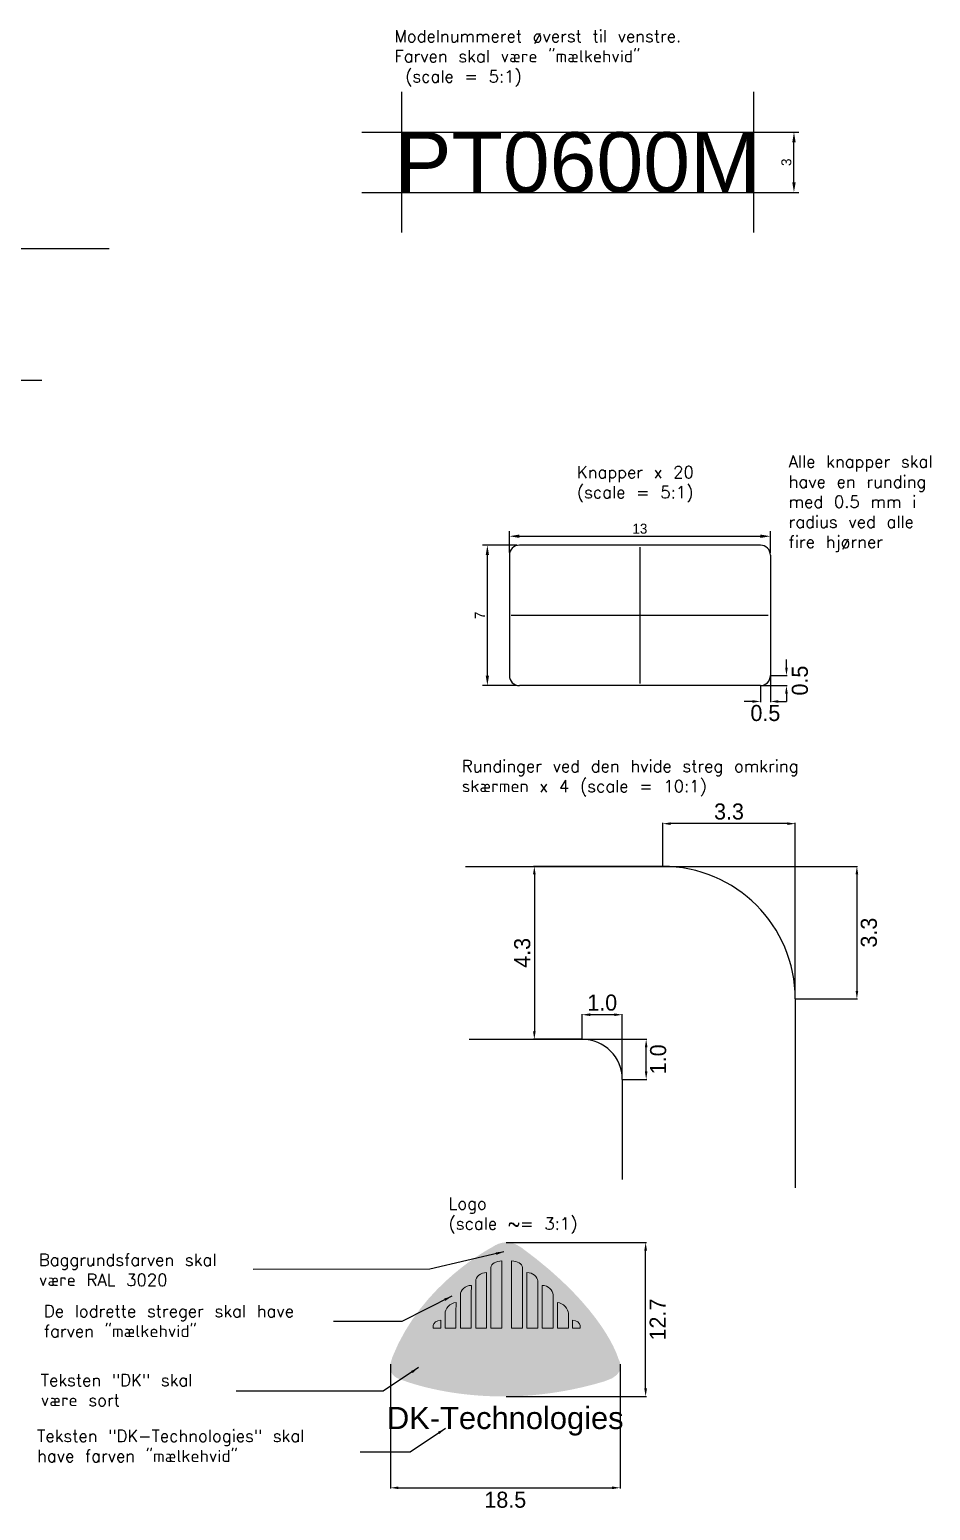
# Model space of a CAD drawing. Header units: millimetres. Extents: x 3 to 1449, y -13 to 392.
# Drawn here: x 292 to 516.3, y 22.9 to 391.8 of the extents above; entities that cross this region are included whole.
import ezdxf

# ---------------------------------------------------------------- set-up
doc = ezdxf.new("R2010")
doc.units = ezdxf.units.MM
for name, color, linetype in [('Cut_out', 131, 'Continuous'), ('Descriptive Text', 9, 'Continuous'), ('dimensions', 141, 'Continuous'), ('Forplade', 4, 'Continuous'), ('LOGO_LARGE_IMAGE', 1, 'Continuous')]:
    doc.layers.add(name, color=color, linetype=linetype)
doc.styles.add('DK-Audio', font='ARIAL.TTF')
doc.dimstyles.new('DK-audio', dxfattribs={"dimtxt": 4, "dimasz": 2, "dimexe": 0.18, "dimexo": 0.0625, "dimgap": 1, "dimtad": 2, "dimdec": 3, "dimzin": 0, "dimdsep": 46, "dimtxsty": 'Standard', "dimcen": 5, "dimadec": 1, "dimazin": 0, "dimtfac": 1, "dimtdec": 3, "dimtofl": 0, "dimtmove": 2, "dimatfit": 3, "dimfxl": 0, "dimtolj": 1, "dimtzin": 0, "dimarcsym": 0})
doc.dimstyles.new('ISO-25', dxfattribs={"dimtxt": 2.5, "dimasz": 2.5, "dimexe": 1.25, "dimexo": 0.625, "dimtad": 1, "dimtxsty": 'Standard', "dimcen": 2.5, "dimadec": 0, "dimazin": 0, "dimtfac": 1, "dimtmove": 0, "dimatfit": 3, "dimfxl": 0, "dimarcsym": 0})

# ---------------------------------------------------------------- blocks, each defined once
blk = doc.blocks.new('*D30')
at = {"layer": 'Defpoints', "color": 0}
for p in [(381.82, 59.46), (439.02, 59.46), (439.02, 28.56)]:
    blk.add_point(p, dxfattribs=at)
at = {"layer": 'dimensions', "color": 0, "lineweight": -2}
for p, q in [((381.82, 59.4), (381.82, 28.38)), ((439.02, 59.4), (439.02, 28.38)), ((383.82, 28.56), (437.02, 28.56))]:
    blk.add_line(p, q, dxfattribs=at)
at = {"layer": 'dimensions', "color": 0}
for points in [[(383.82, 28.89), (383.82, 28.22), (381.82, 28.56)], [(437.02, 28.89), (437.02, 28.22), (439.02, 28.56)]]:
    blk.add_solid(points, dxfattribs=at)
at = {"layer": 'dimensions', "color": 0, "insert": (410.42, 25.56), "char_height": 4, "attachment_point": 5}
blk.add_mtext('\\A1;18.5', dxfattribs=at)
blk = doc.blocks.new('*D31')
at = {"layer": 'Defpoints', "color": 0}
for p in [(410.57, 89.66), (445.37, 89.66), (410.57, 51.31)]:
    blk.add_point(p, dxfattribs=at)
at = {"layer": 'dimensions', "color": 0, "lineweight": -2}
for p, q in [((410.63, 89.66), (445.55, 89.66)), ((445.37, 53.31), (445.37, 87.66)), ((410.63, 51.31), (445.55, 51.31))]:
    blk.add_line(p, q, dxfattribs=at)
at = {"layer": 'dimensions', "color": 0}
for points in [[(445.04, 87.66), (445.71, 87.66), (445.37, 89.66)], [(445.04, 53.31), (445.71, 53.31), (445.37, 51.31)]]:
    blk.add_solid(points, dxfattribs=at)
at = {"layer": 'dimensions', "color": 0, "insert": (448.37, 70.48), "char_height": 4, "attachment_point": 5, "rotation": 90}
blk.add_mtext('\\A1;12.7', dxfattribs=at)
blk = doc.blocks.new('*D32')
at = {"layer": 'Defpoints', "color": 0}
for p in [(449.63, 194.01), (449.63, 183.36), (482.63, 150.36)]:
    blk.add_point(p, dxfattribs=at)
at = {"layer": 'dimensions', "color": 0, "lineweight": -2}
for p, q in [((449.63, 183.42), (449.63, 194.19)), ((480.63, 194.01), (451.63, 194.01)), ((482.63, 150.42), (482.63, 194.19))]:
    blk.add_line(p, q, dxfattribs=at)
at = {"layer": 'dimensions', "color": 0}
for points in [[(451.63, 194.34), (451.63, 193.67), (449.63, 194.01)], [(480.63, 194.34), (480.63, 193.67), (482.63, 194.01)]]:
    blk.add_solid(points, dxfattribs=at)
at = {"layer": 'dimensions', "color": 0, "insert": (466.13, 197.01), "char_height": 4, "attachment_point": 5}
blk.add_mtext('\\A1;3.3', dxfattribs=at)
blk = doc.blocks.new('*D33')
at = {"layer": 'Defpoints', "color": 0}
for p in [(449.63, 183.36), (482.63, 150.36), (497.98, 150.36)]:
    blk.add_point(p, dxfattribs=at)
at = {"layer": 'dimensions', "color": 0, "lineweight": -2}
for p, q in [((449.69, 183.36), (498.16, 183.36)), ((497.98, 181.36), (497.98, 152.36)), ((482.69, 150.36), (498.16, 150.36))]:
    blk.add_line(p, q, dxfattribs=at)
at = {"layer": 'dimensions', "color": 0}
for points in [[(497.65, 181.36), (498.32, 181.36), (497.98, 183.36)], [(497.65, 152.36), (498.32, 152.36), (497.98, 150.36)]]:
    blk.add_solid(points, dxfattribs=at)
at = {"layer": 'dimensions', "color": 0, "insert": (500.98, 166.86), "char_height": 4, "attachment_point": 5, "rotation": 90}
blk.add_mtext('\\A1;3.3', dxfattribs=at)
blk = doc.blocks.new('*D34')
at = {"layer": 'Defpoints', "color": 0}
for p in [(429.56, 146.41), (429.56, 140.3), (439.56, 130.3)]:
    blk.add_point(p, dxfattribs=at)
at = {"layer": 'dimensions', "color": 0, "lineweight": -2}
for p, q in [((429.56, 140.36), (429.56, 146.59)), ((437.56, 146.41), (431.56, 146.41)), ((439.56, 130.36), (439.56, 146.59))]:
    blk.add_line(p, q, dxfattribs=at)
at = {"layer": 'dimensions', "color": 0}
for points in [[(431.56, 146.75), (431.56, 146.08), (429.56, 146.41)], [(437.56, 146.75), (437.56, 146.08), (439.56, 146.41)]]:
    blk.add_solid(points, dxfattribs=at)
at = {"layer": 'dimensions', "color": 0, "insert": (434.56, 149.41), "char_height": 4, "attachment_point": 5}
blk.add_mtext('\\A1;1.0', dxfattribs=at)
blk = doc.blocks.new('*D35')
at = {"layer": 'Defpoints', "color": 0}
for p in [(449.63, 183.36), (417.66, 140.3), (429.56, 140.3)]:
    blk.add_point(p, dxfattribs=at)
at = {"layer": 'dimensions', "color": 0, "lineweight": -2}
for p, q in [((449.56, 183.36), (417.48, 183.36)), ((417.66, 181.36), (417.66, 142.3)), ((429.49, 140.3), (417.48, 140.3))]:
    blk.add_line(p, q, dxfattribs=at)
at = {"layer": 'dimensions', "color": 0}
for points in [[(417.32, 181.36), (417.99, 181.36), (417.66, 183.36)], [(417.32, 142.3), (417.99, 142.3), (417.66, 140.3)]]:
    blk.add_solid(points, dxfattribs=at)
at = {"layer": 'dimensions', "color": 0, "insert": (414.66, 161.83), "char_height": 4, "attachment_point": 5, "rotation": 90}
blk.add_mtext('\\A1;4.3', dxfattribs=at)
blk = doc.blocks.new('*D38')
at = {"layer": 'Defpoints', "color": 0}
for p in [(429.56, 140.3), (445.5, 140.3), (439.56, 130.3)]:
    blk.add_point(p, dxfattribs=at)
at = {"layer": 'dimensions', "color": 0, "lineweight": -2}
for p, q in [((429.62, 140.3), (445.68, 140.3)), ((445.5, 132.3), (445.5, 138.3)), ((439.62, 130.3), (445.68, 130.3))]:
    blk.add_line(p, q, dxfattribs=at)
at = {"layer": 'dimensions', "color": 0}
for points in [[(445.17, 138.3), (445.84, 138.3), (445.5, 140.3)], [(445.17, 132.3), (445.84, 132.3), (445.5, 130.3)]]:
    blk.add_solid(points, dxfattribs=at)
at = {"layer": 'dimensions', "color": 0, "insert": (448.5, 135.3), "char_height": 4, "attachment_point": 5, "rotation": 90}
blk.add_mtext('\\A1;1.0', dxfattribs=at)
blk = doc.blocks.new('*D3')
at = {"layer": 'Defpoints', "color": 0}
for p in [(476.44, 265.61), (411.44, 260.9), (476.44, 260.84)]:
    blk.add_point(p, dxfattribs=at)
at = {"layer": 'dimensions', "color": 0, "lineweight": -2}
for p, q in [((411.44, 261.52), (411.44, 266.86)), ((413.94, 265.61), (473.94, 265.61)), ((476.44, 261.46), (476.44, 266.86))]:
    blk.add_line(p, q, dxfattribs=at)
at = {"layer": 'dimensions', "color": 0}
for points in [[(413.94, 266.03), (413.94, 265.19), (411.44, 265.61)], [(473.94, 266.03), (473.94, 265.19), (476.44, 265.61)]]:
    blk.add_solid(points, dxfattribs=at)
at = {"layer": 'dimensions', "color": 0, "insert": (443.94, 267.48), "char_height": 2.5, "attachment_point": 5}
blk.add_mtext('13', dxfattribs=at)
blk = doc.blocks.new('*D5')
at = {"layer": 'Defpoints', "color": 0}
for p in [(405.96, 263.4), (413.94, 263.4), (413.94, 228.4)]:
    blk.add_point(p, dxfattribs=at)
at = {"layer": 'dimensions', "color": 0, "lineweight": -2}
for p, q in [((413.32, 263.4), (404.71, 263.4)), ((405.96, 230.9), (405.96, 260.9)), ((413.32, 228.4), (404.71, 228.4))]:
    blk.add_line(p, q, dxfattribs=at)
at = {"layer": 'dimensions', "color": 0}
for points in [[(405.54, 260.9), (406.37, 260.9), (405.96, 263.4)], [(405.54, 230.9), (406.37, 230.9), (405.96, 228.4)]]:
    blk.add_solid(points, dxfattribs=at)
at = {"layer": 'dimensions', "color": 0, "insert": (404.08, 245.9), "char_height": 2.5, "attachment_point": 5, "rotation": 90}
blk.add_mtext('7', dxfattribs=at)
blk = doc.blocks.new('*D6')
at = {"layer": 'Defpoints', "color": 0}
for p in [(476.44, 230.9), (473.94, 228.4), (473.94, 224.45)]:
    blk.add_point(p, dxfattribs=at)
at = {"layer": 'dimensions', "color": 0, "lineweight": -2}
for p, q in [((476.44, 230.83), (476.44, 224.27)), ((473.94, 228.33), (473.94, 224.27)), ((471.94, 224.45), (469.94, 224.45)), ((478.44, 224.45), (480.44, 224.45))]:
    blk.add_line(p, q, dxfattribs=at)
at = {"layer": 'dimensions', "color": 0}
for points in [[(471.94, 224.78), (471.94, 224.11), (473.94, 224.45)], [(478.44, 224.78), (478.44, 224.11), (476.44, 224.45)]]:
    blk.add_solid(points, dxfattribs=at)
at = {"layer": 'dimensions', "color": 0, "insert": (475.19, 221.55), "char_height": 4, "attachment_point": 5}
blk.add_mtext('\\A1;0.5', dxfattribs=at)
blk = doc.blocks.new('*D7')
at = {"layer": 'Defpoints', "color": 0}
for p in [(476.44, 230.9), (480.44, 230.9), (473.94, 228.4)]:
    blk.add_point(p, dxfattribs=at)
at = {"layer": 'dimensions', "color": 0, "lineweight": -2}
for p, q in [((480.44, 232.9), (480.44, 234.9)), ((476.5, 230.9), (480.62, 230.9)), ((474, 228.4), (480.62, 228.4)), ((480.44, 226.4), (480.44, 224.4))]:
    blk.add_line(p, q, dxfattribs=at)
at = {"layer": 'dimensions', "color": 0}
for points in [[(480.11, 232.9), (480.77, 232.9), (480.44, 230.9)], [(480.11, 226.4), (480.77, 226.4), (480.44, 228.4)]]:
    blk.add_solid(points, dxfattribs=at)
at = {"layer": 'dimensions', "color": 0, "insert": (483.79, 229.65), "char_height": 4, "attachment_point": 5, "rotation": 90}
blk.add_mtext('\\A1;0.5', dxfattribs=at)
blk = doc.blocks.new('*D8')
at = {"layer": 'Defpoints', "color": 0}
for p in [(472.31, 366.28), (482.31, 366.28), (472.31, 351.28)]:
    blk.add_point(p, dxfattribs=at)
at = {"layer": 'dimensions', "color": 0, "lineweight": -2}
for p, q in [((472.93, 366.28), (483.56, 366.28)), ((482.31, 353.78), (482.31, 363.78)), ((472.93, 351.28), (483.56, 351.28))]:
    blk.add_line(p, q, dxfattribs=at)
at = {"layer": 'dimensions', "color": 0}
for points in [[(481.89, 363.78), (482.73, 363.78), (482.31, 366.28)], [(481.89, 353.78), (482.73, 353.78), (482.31, 351.28)]]:
    blk.add_solid(points, dxfattribs=at)
at = {"layer": 'dimensions', "color": 0, "insert": (480.43, 358.78), "char_height": 2.5, "attachment_point": 5, "rotation": 90}
blk.add_mtext('3', dxfattribs=at)

msp = doc.modelspace()

# ---------------------------------------------------------------- hatches: boundary and pattern name
at = {"linetype": 'Continuous', "lineweight": 0}
h = msp.add_hatch(color=0, dxfattribs=at)
edge = h.paths.add_edge_path()
edge.add_spline(control_points=[(403.0522, 80.0794), (403.0522, 81.0414), (404.2745, 82.1876), (405.7817, 82.1852), (405.7817, 82.1852), (405.7628, 80.4556), (405.7628, 80.4556), (405.7628, 80.4556), (405.7628, 68.3593), (405.7628, 68.3593), (405.7628, 68.3593), (403.0522, 68.3593), (403.0522, 68.3593), (403.0522, 68.3593), (403.0522, 80.0794), (403.0522, 80.0794)], knot_values=[0, 0, 0, 0, 1, 1, 1, 2, 2, 2, 3, 3, 3, 4, 4, 4, 5, 5, 5, 5], degree=3, periodic=0)
edge = h.paths.add_edge_path()
edge.add_spline(control_points=[(406.8616, 83.447), (406.8616, 84.3537), (408.0832, 85.0885), (409.5911, 85.0885), (409.5911, 85.0885), (409.5729, 83.4571), (409.5729, 83.4571), (409.5729, 83.4571), (409.5729, 68.3593), (409.5729, 68.3593), (409.5729, 68.3593), (406.8609, 68.3593), (406.8609, 68.3593), (406.8609, 68.3593), (406.8616, 83.447), (406.8616, 83.447)], knot_values=[0, 0, 0, 0, 1, 1, 1, 2, 2, 2, 3, 3, 3, 4, 4, 4, 5, 5, 5, 5], degree=3, periodic=0)
edge = h.paths.add_edge_path()
edge.add_spline(control_points=[(414.699, 83.447), (414.699, 84.3537), (413.4774, 85.0885), (411.9695, 85.0885), (411.9695, 85.0885), (411.9875, 83.4571), (411.9875, 83.4571), (411.9875, 83.4571), (411.9875, 68.3593), (411.9875, 68.3593), (411.9875, 68.3593), (414.6995, 68.3593), (414.6995, 68.3593), (414.6995, 68.3593), (414.699, 83.447), (414.699, 83.447)], knot_values=[0, 0, 0, 0, 1, 1, 1, 2, 2, 2, 3, 3, 3, 4, 4, 4, 5, 5, 5, 5], degree=3, periodic=0)
edge = h.paths.add_edge_path()
edge.add_spline(control_points=[(418.5081, 80.0794), (418.5081, 81.0414), (417.2852, 82.1876), (415.7789, 82.1852), (415.7789, 82.1852), (415.7971, 80.4556), (415.7971, 80.4556), (415.7971, 80.4556), (415.7971, 68.3593), (415.7971, 68.3593), (415.7971, 68.3593), (418.5081, 68.3593), (418.5081, 68.3593), (418.5081, 68.3593), (418.5081, 80.0794), (418.5081, 80.0794)], knot_values=[0, 0, 0, 0, 1, 1, 1, 2, 2, 2, 3, 3, 3, 4, 4, 4, 5, 5, 5, 5], degree=3, periodic=0)
edge = h.paths.add_edge_path()
edge.add_spline(control_points=[(422.3168, 76.6724), (422.3175, 77.6573), (421.0945, 78.9864), (419.5874, 78.9864), (419.5874, 78.9864), (419.6071, 76.8756), (419.6071, 76.8756), (419.6071, 76.8756), (419.6057, 68.3593), (419.6057, 68.3593), (419.6057, 68.3593), (422.3175, 68.3593), (422.3175, 68.3593), (422.3175, 68.3593), (422.3168, 76.6724), (422.3168, 76.6724)], knot_values=[0, 0, 0, 0, 1, 1, 1, 2, 2, 2, 3, 3, 3, 4, 4, 4, 5, 5, 5, 5], degree=3, periodic=0)
edge = h.paths.add_edge_path()
edge.add_spline(control_points=[(426.126, 72.0673), (426.126, 72.9451), (424.9039, 74.7128), (423.396, 74.7128), (423.396, 74.7128), (423.4149, 72.2006), (423.4149, 72.2006), (423.4149, 72.2006), (423.4149, 68.3593), (423.4149, 68.3593), (423.4149, 68.3593), (426.126, 68.3593), (426.126, 68.3593), (426.126, 68.3593), (426.126, 72.0673), (426.126, 72.0673)], knot_values=[0, 0, 0, 0, 1, 1, 1, 2, 2, 2, 3, 3, 3, 4, 4, 4, 5, 5, 5, 5], degree=3, periodic=0)
edge = h.paths.add_edge_path()
edge.add_spline(control_points=[(429.0866, 68.9708), (429.0866, 69.6047), (428.2334, 70.3006), (427.1814, 70.3006), (427.1814, 70.3006), (427.1944, 68.9781), (427.1944, 68.9781), (427.1944, 68.9781), (427.1944, 68.3655), (427.1944, 68.3655), (427.1944, 68.3655), (429.0866, 68.3655), (429.0866, 68.3655), (429.0866, 68.3655), (429.0866, 68.9708), (429.0866, 68.9708)], knot_values=[0, 0, 0, 0, 1, 1, 1, 2, 2, 2, 3, 3, 3, 4, 4, 4, 5, 5, 5, 5], degree=3, periodic=0)
edge = h.paths.add_edge_path()
edge.add_spline(control_points=[(392.4738, 68.9708), (392.4738, 69.6047), (393.3263, 70.3006), (394.3785, 70.3006), (394.3785, 70.3006), (394.3654, 68.9781), (394.3654, 68.9781), (394.3654, 68.9781), (394.3654, 68.3655), (394.3654, 68.3655), (394.3654, 68.3655), (392.4738, 68.3655), (392.4738, 68.3655), (392.4738, 68.3655), (392.4738, 68.9708), (392.4738, 68.9708)], knot_values=[0, 0, 0, 0, 1, 1, 1, 2, 2, 2, 3, 3, 3, 4, 4, 4, 5, 5, 5, 5], degree=3, periodic=0)
h = msp.add_hatch(color=0, dxfattribs=at)
edge = h.paths.add_edge_path()
edge.add_spline(control_points=[(399.2436, 76.6724), (399.2429, 77.6573), (400.4653, 78.9864), (401.9732, 78.9864), (401.9732, 78.9864), (401.9527, 76.8756), (401.9527, 76.8756), (401.9527, 76.8756), (401.9542, 68.3593), (401.9542, 68.3593), (401.9542, 68.3593), (399.2429, 68.3593), (399.2429, 68.3593), (399.2429, 68.3593), (399.2436, 76.6724), (399.2436, 76.6724)], knot_values=[0, 0, 0, 0, 1, 1, 1, 2, 2, 2, 3, 3, 3, 4, 4, 4, 5, 5, 5, 5], degree=3, periodic=0)
h = msp.add_hatch(color=0, dxfattribs=at)
edge = h.paths.add_edge_path()
edge.add_spline(control_points=[(395.4335, 72.0673), (395.4335, 72.9451), (396.6558, 74.7128), (398.1631, 74.7128), (398.1631, 74.7128), (398.145, 72.2006), (398.145, 72.2006), (398.145, 72.2006), (398.145, 68.3593), (398.145, 68.3593), (398.145, 68.3593), (395.4335, 68.3593), (395.4335, 68.3593), (395.4335, 68.3593), (395.4335, 72.0673), (395.4335, 72.0673)], knot_values=[0, 0, 0, 0, 1, 1, 1, 2, 2, 2, 3, 3, 3, 4, 4, 4, 5, 5, 5, 5], degree=3, periodic=0)
at = {"layer": 'LOGO_LARGE_IMAGE', "lineweight": 0}
h = msp.add_hatch(color=1, dxfattribs=at)
h.dxf.hatch_style = 2
edge = h.paths.add_edge_path()
edge.add_spline(control_points=[(407.3424, 88.6018), (407.3424, 88.6018), (389.617, 79.6688), (382.2776, 61.057), (380.4746, 56.4844), (383.9953, 55.692), (383.9953, 55.692), (383.9953, 55.692), (405.81, 46.27), (435.1531, 55.0846), (441.114, 56.8754), (438.6278, 60.5878), (438.6278, 60.5878), (438.6278, 60.5878), (435.3767, 73.1331), (414.389, 88.4376), (410.5741, 91.2189), (407.3424, 88.6018), (407.3424, 88.6018)], knot_values=[0, 0, 0, 0, 1, 1, 1, 2, 2, 2, 3, 3, 3, 4, 4, 4, 5, 5, 5, 6, 6, 6, 6], degree=3, periodic=0)
h = msp.add_hatch(color=0, dxfattribs=at)
h.dxf.hatch_style = 2
edge = h.paths.add_edge_path()
edge.add_spline(control_points=[(393.0676, 63.273), (390.4231, 63.273), (390.4188, 65.9857), (390.4188, 65.9857), (390.4188, 65.9857), (406.6719, 65.9857), (406.6719, 65.9857), (406.6719, 65.9857), (409.6091, 65.8871), (409.6091, 62.6078), (409.6091, 59.6705), (407.5534, 58.937), (406.6719, 58.937), (405.7912, 58.937), (387.48, 58.937), (387.48, 58.937), (387.48, 58.937), (387.4312, 61.5797), (390.3184, 61.5797), (390.3184, 61.5797), (406.3798, 61.5797), (406.3798, 61.5797), (406.3798, 61.5797), (407.065, 61.6776), (407.065, 62.6078), (407.065, 63.2441), (406.2802, 63.3367), (406.2802, 63.3367), (406.2802, 63.3367), (394.7316, 63.273), (393.0676, 63.273)], knot_values=[0, 0, 0, 0, 1, 1, 1, 2, 2, 2, 3, 3, 3, 4, 4, 4, 5, 5, 5, 6, 6, 6, 7, 7, 7, 8, 8, 8, 9, 9, 9, 10, 10, 10, 10], degree=3, periodic=0)
h = msp.add_hatch(color=0, dxfattribs=at)
h.dxf.hatch_style = 2
edge = h.paths.add_edge_path()
edge.add_spline(control_points=[(412.069, 66.015), (412.069, 66.015), (412.069, 58.9663), (412.069, 58.9663), (412.069, 58.9663), (414.7293, 58.9663), (414.7293, 58.9663), (414.7293, 58.9663), (414.7293, 59.5051), (414.7293, 59.5051), (414.7293, 59.5051), (414.6473, 59.9471), (415.1686, 60.1535), (415.3944, 60.242), (416.0404, 60.1759), (416.0404, 60.1759), (416.0404, 60.1759), (434.3531, 58.9663), (434.3531, 58.9663), (434.3531, 58.9663), (433.6453, 60.9348), (431.9607, 61.382), (431.3292, 61.5498), (425.2913, 61.7585), (421.4454, 62.0872), (418.5992, 62.3304), (415.6995, 62.3304), (421.4483, 62.7566), (425.2012, 63.0349), (428.3905, 63.2795), (428.9421, 63.3443), (430.5632, 63.5341), (431.3547, 66.0367), (431.3547, 66.0367), (431.3547, 66.0367), (416.0688, 64.7623), (416.0688, 64.7623), (416.0688, 64.7623), (415.4612, 64.6765), (415.2692, 64.7379), (414.6627, 64.9339), (414.7293, 65.4947), (414.7293, 65.4947), (414.7293, 65.4947), (414.7293, 66.015), (414.7293, 66.015), (414.7293, 66.015), (412.069, 66.015), (412.069, 66.015)], knot_values=[0, 0, 0, 0, 1, 1, 1, 2, 2, 2, 3, 3, 3, 4, 4, 4, 5, 5, 5, 6, 6, 6, 7, 7, 7, 8, 8, 8, 9, 9, 9, 10, 10, 10, 11, 11, 11, 12, 12, 12, 13, 13, 13, 14, 14, 14, 15, 15, 15, 16, 16, 16, 16], degree=3, periodic=0)

# ---------------------------------------------------------------- linework, layer by layer
at = {"ltscale": 0.1}
for p, q in [((473.9405, 263.3952), (413.9405, 263.3952)), ((411.4405, 260.8952), (411.4405, 230.8952)), ((476.4405, 260.8952), (476.4405, 230.8888)), ((473.9405, 228.3952), (413.9405, 228.3952)), ((400.5317, 183.3554), (449.6256, 183.356)), ((482.6256, 150.356), (482.6317, 103.2554)), ((401.4223, 140.3186), (429.5564, 140.3008)), ((439.5564, 130.3008), (439.5317, 105.3554))]:
    msp.add_line(p, q, dxfattribs=at)
for centre, radius, start, end in [((413.9405, 260.8952), 2.5, 90, 180), ((473.9405, 260.8952), 2.5, 0, 90), ((413.9405, 230.8952), 2.5, 180, 270), ((473.9405, 230.8952), 2.5, 270, 0), ((449.6256, 150.356), 33, 0, 90), ((429.5564, 130.3008), 10, 0, 90)]:
    msp.add_arc(centre, radius, start, end, dxfattribs=at)
at = {"layer": 'Cut_out', "ltscale": 0.1}
for p, q in [((443.9173, 262.8888), (443.9173, 228.8888)), ((475.9173, 245.8888), (411.9173, 245.8888))]:
    msp.add_line(p, q, dxfattribs=at)
at = {"layer": 'dimensions'}
for p, q in [((384.6601, 341.2833), (384.6601, 376.2833)), ((472.3092, 341.2833), (472.3092, 376.2833)), ((374.6601, 366.2833), (482.3092, 366.2833)), ((374.6601, 351.2833), (482.3092, 351.2833))]:
    msp.add_line(p, q, dxfattribs=at)
at = {"layer": 'LOGO_LARGE_IMAGE', "color": 7, "lineweight": 0}
for points in [[(406.8616, 83.447), (406.8616, 84.3537), (408.0832, 85.0885), (409.5911, 85.0885), (409.5911, 85.0885), (409.5729, 83.4571), (409.5729, 83.4571), (409.5729, 83.4571), (409.5729, 68.3593), (409.5729, 68.3593), (409.5729, 68.3593), (406.8609, 68.3593), (406.8609, 68.3593), (406.8609, 68.3593), (406.8616, 83.447), (406.8616, 83.447)], [(414.699, 83.447), (414.699, 84.3537), (413.4774, 85.0885), (411.9695, 85.0885), (411.9695, 85.0885), (411.9875, 83.4571), (411.9875, 83.4571), (411.9875, 83.4571), (411.9875, 68.3593), (411.9875, 68.3593), (411.9875, 68.3593), (414.6995, 68.3593), (414.6995, 68.3593), (414.6995, 68.3593), (414.699, 83.447), (414.699, 83.447)], [(403.0522, 80.0794), (403.0522, 81.0414), (404.2745, 82.1876), (405.7817, 82.1852), (405.7817, 82.1852), (405.7628, 80.4556), (405.7628, 80.4556), (405.7628, 80.4556), (405.7628, 68.3593), (405.7628, 68.3593), (405.7628, 68.3593), (403.0522, 68.3593), (403.0522, 68.3593), (403.0522, 68.3593), (403.0522, 80.0794), (403.0522, 80.0794)], [(418.5081, 80.0794), (418.5081, 81.0414), (417.2852, 82.1876), (415.7789, 82.1852), (415.7789, 82.1852), (415.7971, 80.4556), (415.7971, 80.4556), (415.7971, 80.4556), (415.7971, 68.3593), (415.7971, 68.3593), (415.7971, 68.3593), (418.5081, 68.3593), (418.5081, 68.3593), (418.5081, 68.3593), (418.5081, 80.0794), (418.5081, 80.0794)], [(399.2436, 76.6724), (399.2429, 77.6573), (400.4653, 78.9864), (401.9732, 78.9864), (401.9732, 78.9864), (401.9527, 76.8756), (401.9527, 76.8756), (401.9527, 76.8756), (401.9542, 68.3593), (401.9542, 68.3593), (401.9542, 68.3593), (399.2429, 68.3593), (399.2429, 68.3593), (399.2429, 68.3593), (399.2436, 76.6724), (399.2436, 76.6724)], [(422.3168, 76.6724), (422.3175, 77.6573), (421.0945, 78.9864), (419.5874, 78.9864), (419.5874, 78.9864), (419.6071, 76.8756), (419.6071, 76.8756), (419.6071, 76.8756), (419.6057, 68.3593), (419.6057, 68.3593), (419.6057, 68.3593), (422.3175, 68.3593), (422.3175, 68.3593), (422.3175, 68.3593), (422.3168, 76.6724), (422.3168, 76.6724)], [(395.4335, 72.0673), (395.4335, 72.9451), (396.6558, 74.7128), (398.1631, 74.7128), (398.1631, 74.7128), (398.145, 72.2006), (398.145, 72.2006), (398.145, 72.2006), (398.145, 68.3593), (398.145, 68.3593), (398.145, 68.3593), (395.4335, 68.3593), (395.4335, 68.3593), (395.4335, 68.3593), (395.4335, 72.0673), (395.4335, 72.0673)], [(426.126, 72.0673), (426.126, 72.9451), (424.9039, 74.7128), (423.396, 74.7128), (423.396, 74.7128), (423.4149, 72.2006), (423.4149, 72.2006), (423.4149, 72.2006), (423.4149, 68.3593), (423.4149, 68.3593), (423.4149, 68.3593), (426.126, 68.3593), (426.126, 68.3593), (426.126, 68.3593), (426.126, 72.0673), (426.126, 72.0673)], [(392.4738, 68.9708), (392.4738, 69.6047), (393.3263, 70.3006), (394.3785, 70.3006), (394.3785, 70.3006), (394.3654, 68.9781), (394.3654, 68.9781), (394.3654, 68.9781), (394.3654, 68.3655), (394.3654, 68.3655), (394.3654, 68.3655), (392.4738, 68.3655), (392.4738, 68.3655), (392.4738, 68.3655), (392.4738, 68.9708), (392.4738, 68.9708)], [(429.0866, 68.9708), (429.0866, 69.6047), (428.2334, 70.3006), (427.1814, 70.3006), (427.1814, 70.3006), (427.1944, 68.9781), (427.1944, 68.9781), (427.1944, 68.9781), (427.1944, 68.3655), (427.1944, 68.3655), (427.1944, 68.3655), (429.0866, 68.3655), (429.0866, 68.3655), (429.0866, 68.3655), (429.0866, 68.9708), (429.0866, 68.9708)]]:
    msp.add_open_spline(points, degree=3, knots=[0, 0, 0, 0, 1, 1, 1, 2, 2, 2, 3, 3, 3, 4, 4, 4, 5, 5, 5, 5], dxfattribs=at)

# ---------------------------------------------------------------- texts
at = {"style": 'DK-Audio'}
msp.add_text('PT0600M', height=15, dxfattribs=at).set_placement((383.0433, 351.2835))
at = {"layer": 'Descriptive Text', "ltscale": 0.1, "char_height": 3, "attachment_point": 1, "style": 'DK-Audio'}
for s, insert, width in [('{\\Ftxt.shx;Modelnummeret øverst til venstre. Farven skal være "mælkehvid"\\P (scale = 5:1)}', (382.8204, 391.6768), 92.127528), ('{\\Ftxt.shx;Alle knapper skal have en runding med 0.5 mm i radius ved alle fire hjørner}', (480.974, 285.7045), 40.472943), ('{\\Ftxt.shx;Knapper x 20 (scale = 5:1)}', (428.25, 283.0717), 36.8346), ('{\\Ftxt.shx;Rundinger ved den hvide streg omkring skærmen x 4 (scale = 10:1)}', (399.6094, 209.862), 106.5), ('{\\Ftxt.shx;Logo\\P(scale ~= 3:1)}', (396.301, 100.8737), 38.5549), ('{\\Ftxt.shx;Baggrundsfarven skal være RAL 3020}', (294.2783, 86.846), 51.6), ('{\\Ftxt.shx;De lodrette streger skal have farven "mælkehvid"}', (295.5257, 74.0934), 72.0887), ('{\\Ftxt.shx;Teksten "DK" skal være sort}', (294.7394, 56.9016), 51.6), ('{\\Ftxt.shx;Teksten "DK-Technologies" skal have farven "mælkehvid"}', (293.8212, 42.9834), 79.85)]:
    msp.add_mtext(s, dxfattribs=dict(at, insert=insert, width=width))
at = {"layer": 'Forplade', "color": 0, "style": 'DK-Audio'}
msp.add_text('DK-Technologies', height=5.5, dxfattribs=at).set_placement((380.9556, 43.1994))

# ---------------------------------------------------------------- dimensions: what is measured, and where the dimension line sits
at = {"layer": 'dimensions'}
for base, p1, p2, picture, middle in [((482.3092, 366.2833), (472.3092, 351.2833), (472.3092, 366.2833), '*D8', (480.4342, 358.7833)), ((405.9576, 263.3952), (413.9405, 228.3952), (413.9405, 263.3952), '*D5', (404.0826, 245.8952))]:
    dim = msp.add_linear_dim(base=base, p1=p1, p2=p2, angle=90, dimstyle='ISO-25', override={"dimlfac": 0.2}, dxfattribs=at)
    dim.commit()
    dim.dimension.update_dxf_attribs({"geometry": picture, "text_midpoint": middle})
dim = msp.add_linear_dim(base=(476.4404, 265.609), p1=(411.4405, 260.8952), p2=(476.4404, 260.8387), dimstyle='ISO-25', override={"dimlfac": 0.2}, dxfattribs=at)
dim.commit()
dim.dimension.update_dxf_attribs({"geometry": '*D3', "text_midpoint": (443.9405, 267.484)})
at = {"layer": 'dimensions', "ltscale": 0.1}
dim = msp.add_linear_dim(base=(480.4405, 230.8952), p1=(473.9405, 228.3952), p2=(476.4405, 230.8952), angle=90, text='0.5', dimstyle='DK-audio', dxfattribs=at)
dim.commit()
dim.dimension.update_dxf_attribs({"geometry": '*D7', "text_midpoint": (483.7905, 229.6452), "dimtype": 160})
dim = msp.add_linear_dim(base=(473.9405, 224.4452), p1=(476.4405, 230.8952), p2=(473.9405, 228.3952), text='0.5', dimstyle='DK-audio', dxfattribs=at)
dim.commit()
dim.dimension.update_dxf_attribs({"geometry": '*D6', "text_midpoint": (475.1905, 221.5452), "dimtype": 160})
for base, p1, p2, text, picture, middle in [((449.6256, 194.0054), (482.6256, 150.356), (449.6256, 183.356), '3.3', '*D32', (466.1256, 197.0054)), ((429.5564, 146.4117), (439.5564, 130.3008), (429.5564, 140.3008), '1.0', '*D34', (434.5564, 149.4117)), ((439.0222, 28.558), (381.8222, 59.458), (439.0222, 59.458), '18.5', '*D30', (410.4222, 25.558))]:
    dim = msp.add_linear_dim(base=base, p1=p1, p2=p2, text=text, dimstyle='DK-audio', dxfattribs=at)
    dim.commit()
    dim.dimension.update_dxf_attribs({"geometry": picture, "text_midpoint": middle})
for base, p1, p2, text, picture, middle in [((417.6578, 140.3008), (449.6256, 183.356), (429.5564, 140.3008), '4.3', '*D35', (414.6578, 161.8284)), ((497.9817, 150.356), (449.6256, 183.356), (482.6256, 150.356), '3.3', '*D33', (500.9817, 166.856)), ((445.5022, 140.3008), (439.5564, 130.3008), (429.5564, 140.3008), '1.0', '*D38', (448.5022, 135.3008)), ((445.3722, 89.658), (410.5722, 51.308), (410.5722, 89.658), '12.7', '*D31', (448.3722, 70.483))]:
    dim = msp.add_linear_dim(base=base, p1=p1, p2=p2, angle=90, text=text, dimstyle='DK-audio', dxfattribs=at)
    dim.commit()
    dim.dimension.update_dxf_attribs({"geometry": picture, "text_midpoint": middle})

# ---------------------------------------------------------------- leaders
at = {"layer": 'Descriptive Text', "annotation_type": 0, "has_hookline": 1, "hookline_direction": 0}
for points, text_width in [([(218.5293, 325.6761), (237.0154, 337.3232), (239.5154, 337.3232)], 71.6667), ([(176.4802, 296.2152), (229.4024, 304.4713)], 65)]:
    msp.add_leader(points, dimstyle='ISO-25', dxfattribs=dict(at, text_width=text_width))
at = {"layer": 'Descriptive Text', "ltscale": 0.1}
for points in [[(410.0722, 87.358), (391.6222, 83.008), (347.6408, 82.958)], [(397.1222, 76.308), (384.6222, 69.958), (367.6144, 69.958)], [(388.8222, 58.508), (380.0222, 52.608), (343.4397, 52.608)], [(395.5126, 43.3414), (386.7126, 37.4414), (374.2479, 37.4247)]]:
    msp.add_leader(points, dimstyle='DK-audio', override={"dimgap": 1, "dimtad": 0}, dxfattribs=at)

doc.saveas('drawing.dxf')
